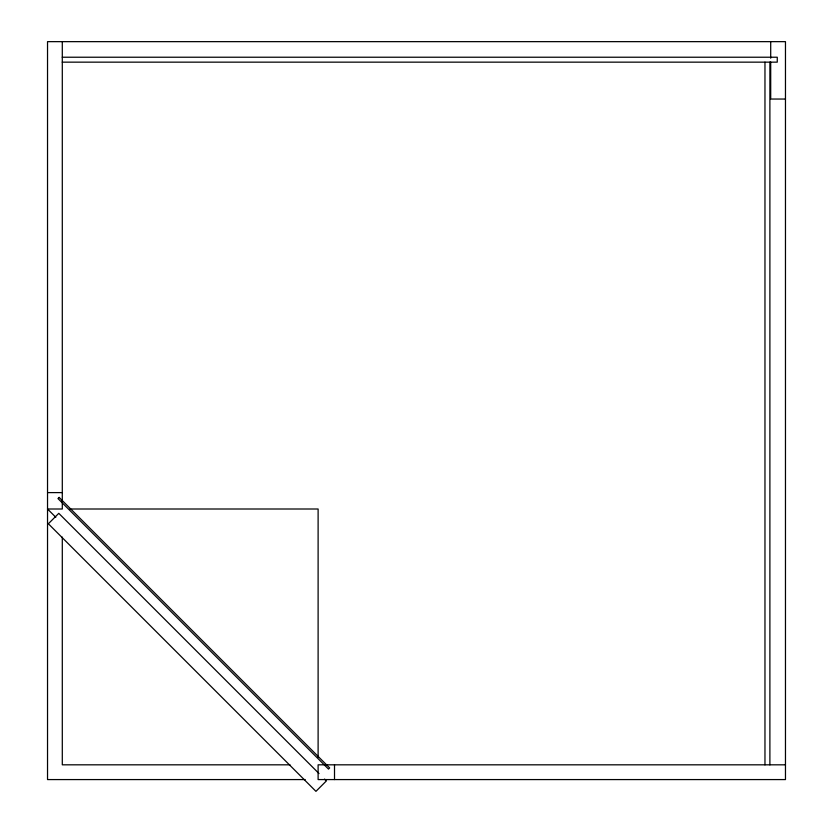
<?xml version="1.0" encoding="UTF-8"?>
<svg xmlns="http://www.w3.org/2000/svg" width="833" height="833" viewBox="0 0 833 833"><rect width="100%" height="100%" fill="white"/><g stroke="black" fill="none" stroke-linecap="round" stroke-linejoin="round"><path stroke-width="1.25" d="M62.236 57.227L777.262 57.227L777.262 62.152L62.236 62.152M785.467 99.044L770.702 99.044L770.702 62.059M47.533 492.605L62.298 492.605M70.087 509.005L318.112 509.005L318.112 757.03M290.009 764.819L62.298 764.819L62.298 537.098M785.467 764.819L318.112 764.819L318.112 779.573L785.467 779.573L785.467 41.65L47.533 41.65L47.533 779.573L305.222 779.573M319.018 773.555L58.789 513.326L48.356 523.759L315.946 791.35L326.38 780.917L324.537 779.074M55.821 517.283L47.533 509.005L62.298 509.005L62.298 41.65M770.702 41.65L770.702 58.227M769.89 62.152L769.89 764.871M764.965 62.152L764.965 764.871M334.512 764.819L334.512 779.573M59.133 497.405L57.977 498.571L328.504 769.098L329.66 767.943L59.133 497.405"/></g></svg>
